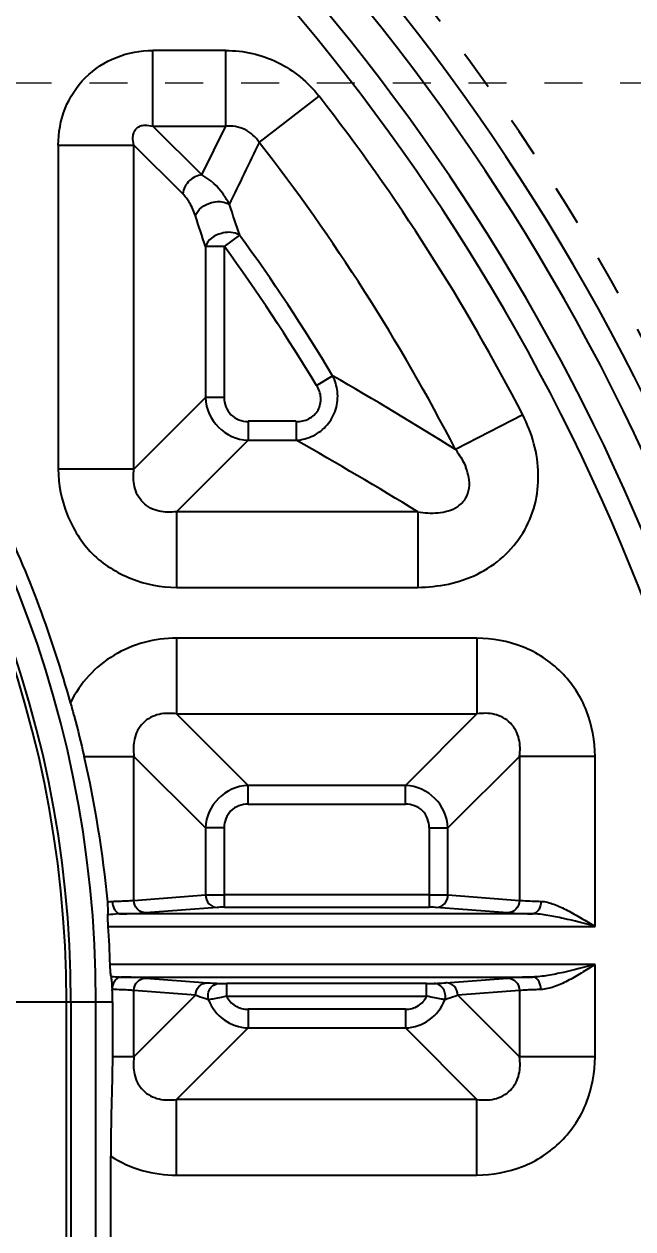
# Model space of a CAD drawing. Header units: millimetres. Extents: x 3054 to 4939, y -1170 to 130.
# Drawn here: x 3480.13 to 3504.6, y -216.24 to -167.83 of the extents above; entities that cross this region are included whole.
import ezdxf

# ---------------------------------------------------------------- set-up
doc = ezdxf.new("R2010")
doc.units = ezdxf.units.MM
doc.header["$LTSCALE"] = 16.335
doc.header["$PDMODE"] = 3
doc.header["$PDSIZE"] = 0.3125
doc.linetypes.add('HIDDEN', pattern=[0.2, 0.1, -0.1])
doc.layers.get('0').update_dxf_attribs({"linetype": 'CONTINUOUS'})
doc.layers.get('Defpoints').update_dxf_attribs({"linetype": 'CONTINUOUS'})
doc.layers.add('21', color=7, linetype='CONTINUOUS')
doc.layers.add('cool', color=153, linetype='HIDDEN', lineweight=9)
doc.styles.get("Standard").update_dxf_attribs({"font": 'txt', "width": 0.8})
doc.dimstyles.get("Standard").update_dxf_attribs({"dimtxt": 0.15625, "dimasz": 0.1875, "dimexe": 0.125, "dimexo": 0.0625, "dimtad": 0, "dimtih": 1, "dimtoh": 1, "dimdsep": 46, "dimtxsty": 'Standard', "dimcen": 0.09, "dimadec": 0, "dimazin": 0, "dimtp": 0.01, "dimtm": 0.01, "dimtfac": 1, "dimtofl": 0, "dimtmove": 0, "dimatfit": 3, "dimfxl": 0, "dimtolj": 1, "dimarcsym": 0})

# ---------------------------------------------------------------- blocks, each defined once
blk = doc.blocks.new('*D86')
at = {"color": 4, "lineweight": -2}
blk.add_line((3527.113, -219.255), (3527.113, -60.351), dxfattribs=at)
at = {"layer": 'Defpoints', "color": 0}
for p in [(3527.113, -60.351), (3527.113, -219.255), (3421.161, -226.18)]:
    blk.add_point(p, dxfattribs=at)
at = {"color": 6, "insert": (3527.113, -51.351), "char_height": 5, "attachment_point": 5, "rotation": 90}
blk.add_mtext('\\A1;105.95', dxfattribs=at)
blk = doc.blocks.new('*D87')
at = {"color": 4, "lineweight": -2}
blk.add_line((3549.662, -116.98), (3549.662, -60.351), dxfattribs=at)
at = {"layer": 'Defpoints', "color": 0}
for p in [(3549.662, -60.351), (3549.662, -116.98), (3421.161, -226.18)]:
    blk.add_point(p, dxfattribs=at)
at = {"color": 6, "insert": (3549.662, -51.351), "char_height": 5, "attachment_point": 5, "rotation": 90}
blk.add_mtext('\\A1;128.50', dxfattribs=at)
blk = doc.blocks.new('*D88')
at = {"color": 4, "lineweight": -2}
blk.add_line((3553.176, -108.18), (3587.767, -108.18), dxfattribs=at)
at = {"layer": 'Defpoints', "color": 0}
for p in [(3553.176, -108.18), (3587.767, -108.18), (3421.161, -226.18)]:
    blk.add_point(p, dxfattribs=at)
at = {"color": 6, "insert": (3595.767, -108.18), "char_height": 5, "attachment_point": 5}
blk.add_mtext('\\A1;118.00', dxfattribs=at)
blk = doc.blocks.new('*D89')
at = {"color": 4, "lineweight": -2}
blk.add_line((3575.76, -166.18), (3587.767, -166.18), dxfattribs=at)
at = {"layer": 'Defpoints', "color": 0}
for p in [(3575.76, -166.18), (3587.767, -166.18), (3421.161, -226.18)]:
    blk.add_point(p, dxfattribs=at)
at = {"color": 6, "insert": (3594.767, -166.18), "char_height": 5, "attachment_point": 5}
blk.add_mtext('\\A1;60.00', dxfattribs=at)

msp = doc.modelspace()

# ---------------------------------------------------------------- linework, layer by layer
at = {"layer": '21', "color": 7, "linetype": 'Continuous'}
for p, q in [((3485.303, -171.927), (3485.303, -168.886)), ((3488.232, -168.886), (3485.303, -168.886)), ((3488.232, -171.927), (3488.232, -168.886)), ((3489.581, -172.587), (3491.981, -170.719)), ((3485.303, -171.927), (3488.232, -171.927)), ((3485.303, -171.927), (3487.265, -173.889)), ((3487.265, -173.889), (3488.232, -171.927)), ((3481.502, -172.687), (3481.502, -185.71)), ((3481.502, -172.687), (3484.543, -172.687)), ((3484.543, -185.71), (3484.543, -172.687)), ((3486.505, -174.649), (3484.543, -172.687)), ((3488.176, -176.76), (3488.791, -176.312)), ((3487.416, -176.762), (3487.416, -182.837)), ((3488.176, -182.837), (3488.176, -176.76)), ((3491.876, -182.348), (3492.528, -181.957)), ((3484.543, -185.71), (3487.416, -182.837)), ((3488.176, -182.837), (3487.416, -182.837)), ((3489.126, -183.787), (3489.126, -184.547)), ((3491.062, -183.787), (3489.126, -183.787)), ((3491.062, -183.787), (3491.062, -184.547)), ((3500.172, -183.532), (3497.47, -184.926)), ((3489.126, -184.547), (3486.253, -187.42)), ((3489.126, -184.547), (3491.062, -184.547)), ((3484.543, -185.71), (3481.502, -185.71)), ((3486.253, -187.42), (3486.253, -190.461)), ((3495.949, -187.42), (3486.253, -187.42)), ((3495.949, -187.42), (3495.949, -190.461)), ((3486.253, -190.461), (3495.949, -190.461)), ((3486.253, -192.504), (3486.253, -195.545)), ((3498.326, -192.504), (3486.253, -192.504)), ((3498.326, -192.504), (3498.326, -195.545)), ((3486.253, -195.545), (3498.326, -195.545)), ((3486.253, -195.545), (3489.126, -198.418)), ((3495.453, -198.418), (3498.326, -195.545)), ((3482.54, -197.255), (3484.543, -197.255)), ((3484.543, -203.037), (3484.543, -197.255)), ((3487.416, -200.128), (3484.543, -197.255)), ((3500.036, -197.255), (3497.163, -200.128)), ((3500.036, -197.255), (3500.036, -203.037)), ((3503.077, -197.255), (3500.036, -197.255)), ((3503.077, -204.082), (3503.077, -197.255)), ((3489.126, -199.178), (3489.126, -198.418)), ((3495.453, -198.418), (3489.126, -198.418)), ((3495.453, -199.178), (3495.453, -198.418)), ((3489.126, -199.178), (3495.453, -199.178)), ((3487.416, -200.128), (3487.416, -202.819)), ((3488.176, -200.128), (3487.416, -200.128)), ((3488.176, -203.316), (3488.176, -200.128)), ((3496.403, -200.128), (3496.403, -203.316)), ((3496.403, -200.128), (3497.163, -200.128)), ((3497.163, -202.819), (3497.163, -200.128)), ((3484.543, -203.037), (3487.416, -202.819)), ((3496.403, -202.814), (3488.176, -202.814)), ((3497.163, -202.819), (3500.036, -203.037)), ((3487.891, -203.321), (3485.018, -203.54)), ((3488.176, -203.316), (3496.403, -203.316)), ((3499.561, -203.54), (3496.688, -203.321)), ((3500.563, -203.58), (3484.016, -203.58)), ((3483.508, -204.082), (3503.077, -204.082)), ((3503.077, -205.616), (3483.584, -205.616)), ((3503.077, -209.327), (3503.077, -205.616)), ((3484.016, -206.118), (3500.563, -206.118)), ((3485.018, -206.158), (3487.496, -206.346)), ((3497.082, -206.346), (3499.561, -206.158)), ((3484.543, -209.327), (3484.543, -206.66)), ((3487.021, -206.849), (3484.543, -206.66)), ((3488.273, -206.884), (3488.273, -206.382)), ((3496.306, -206.382), (3488.273, -206.382)), ((3496.306, -206.884), (3496.306, -206.382)), ((3500.036, -206.66), (3497.558, -206.849)), ((3500.036, -206.66), (3500.036, -209.327)), ((3471.479, -207.11), (3483.676, -207.11)), ((3481.831, -235.25), (3481.831, -207.11)), ((3482.009, -207.11), (3482.009, -235.25)), ((3483.014, -235.25), (3483.014, -207.11)), ((3483.676, -207.11), (3483.676, -209.327)), ((3484.543, -209.327), (3487.021, -206.849)), ((3488.259, -206.884), (3496.32, -206.884)), ((3497.558, -206.849), (3500.036, -209.327)), ((3489.126, -207.404), (3489.126, -208.165)), ((3495.453, -207.404), (3489.126, -207.404)), ((3495.453, -207.404), (3495.453, -208.165)), ((3489.126, -208.165), (3486.253, -211.038)), ((3489.126, -208.165), (3495.453, -208.165)), ((3498.326, -211.038), (3495.453, -208.165)), ((3484.543, -209.327), (3483.676, -209.327)), ((3503.077, -209.327), (3500.036, -209.327)), ((3486.253, -214.078), (3486.253, -211.038)), ((3498.326, -211.038), (3486.253, -211.038)), ((3498.326, -214.078), (3498.326, -211.038)), ((3483.609, -217.169), (3483.609, -213.317)), ((3486.253, -214.078), (3498.326, -214.078))]:
    msp.add_line(p, q, dxfattribs=at)
for centre, radius, start, end in [((3421.135, -221.18), 102.057, 14.96291, 151.82661), ((3421.135, -221.18), 101.558, 14.96291, 151.63947), ((3421.135, -221.18), 100.92, 15.05965, 151.44394), ((3421.135, -221.18), 100.421, 15.05965, 151.60566), ((3427.165, -221.18), 86.815, 1.1311, 88.87139), ((3427.165, -221.18), 85.811, 1.129, 88.87112), ((3427.165, -221.18), 84.503, 2.75434, 87.24672), ((3427.165, -221.18), 83.513, 2.75328, 87.24672), ((3421.135, -221.18), 100.256, 318.50266, 41.49734), ((3421.135, -221.18), 102.168, 22.63704, 39.07755), ((3438.22, -207.11), 44.794, 0, 90), ((3438.22, -207.11), 43.789, 0, 90), ((3438.22, -207.11), 43.61, 0, 90), ((3427.165, -221.18), 82.142, 27.2792, 37.90223), ((3159.903, -14.981), 365.414, 334.01588, 334.44949), ((3427.165, -221.18), 79.102, 27.27922, 37.90225), ((3336.891, -226.247), 159.897, 18.19744, 18.66392), ((3383.129, -210.424), 109.585, 17.88938, 18.56479), ((3427.165, -221.18), 76.229, 30.96751, 36.05745), ((3427.165, -221.18), 75.468, 30.96749, 36.05745), ((3402.018, -338.181), 180.55, 58.08415, 59.91361), ((3489.208, -182.755), 1.793, 182.5939, 267.4064), ((3405.178, -336.243), 174.321, 58.61976, 60.48323), ((3438.22, -207.11), 45.389, 15.351, 25.6345), ((3438.292, -207.412), 45.399, 5.45, 12.928), ((3489.208, -200.209), 1.793, 92.5943, 177.4063), ((3495.371, -200.209), 1.794, 2.5951, 87.4056), ((3438.22, -207.11), 45.389, 1.8869, 3.8252), ((3441.491, -207.11), 42.184, 359.9999, 0.6654), ((3489.202, -206.378), 1.788, 201.4754, 267.5606), ((3495.376, -206.378), 1.788, 272.4428, 338.5203)]:
    msp.add_arc(centre, radius, start, end, dxfattribs=at)
at = {"layer": '21', "color": 8, "linetype": 'HIDDEN'}
msp.add_arc((3427.165, -221.18), 87.821, 218.45894, 155.70987, dxfattribs=at)
at = {"layer": '21', "color": 7, "linetype": 'Continuous'}
for points, knots in [([(3481.502, -172.687), (3481.502, -172.19), (3481.683, -171.185), (3482.517, -169.901), (3483.802, -169.067), (3484.806, -168.886), (3485.303, -168.886)], [0, 0, 0, 0, 0.250179, 0.500038, 0.749877, 1, 1, 1, 1]), ([(3488.232, -168.886), (3488.591, -168.886), (3489.313, -168.965), (3490.672, -169.446), (3491.542, -170.155), (3491.981, -170.719)], [0, 0, 0, 0, 0.250634, 0.501352, 1, 1, 1, 1]), ([(3484.543, -172.687), (3484.514, -172.583), (3484.487, -172.413), (3484.527, -172.18), (3484.629, -172.013), (3484.796, -171.909), (3485.029, -171.871), (3485.199, -171.898), (3485.303, -171.927)], [0, 0, 0, 0, 0.232798, 0.361263, 0.500162, 0.639517, 0.767619, 1, 1, 1, 1]), ([(3489.581, -172.587), (3489.439, -172.368), (3489.036, -171.992), (3488.491, -171.905), (3488.232, -171.927)], [0, 0, 0, 0, 0.500007, 1, 1, 1, 1]), ([(3487.265, -173.889), (3487.088, -173.908), (3486.719, -174.079), (3486.526, -174.449), (3486.505, -174.649)], [0, 0, 0, 0, 0.469487, 1, 1, 1, 1]), ([(3488.379, -175.077), (3488.31, -174.936), (3488.03, -174.465), (3487.613, -174.067), (3487.265, -173.889)], [0, 0, 0, 0, 0.286388, 1, 1, 1, 1]), ([(3487.012, -175.535), (3486.949, -175.351), (3486.818, -175.031), (3486.608, -174.756), (3486.505, -174.649)], [0, 0, 0, 0, 0.566477, 1, 1, 1, 1]), ([(3487.012, -175.535), (3487.096, -175.268), (3487.483, -175.01), (3487.855, -174.958), (3487.954, -174.958)], [0, 0, 0, 0, 0.737791, 1, 1, 1, 1]), ([(3487.954, -174.958), (3487.994, -174.958), (3488.142, -174.967), (3488.291, -175.014), (3488.379, -175.077)], [0, 0, 0, 0, 0.266995, 1, 1, 1, 1]), ([(3488.361, -176.191), (3488.258, -176.191), (3487.887, -176.244), (3487.5, -176.498), (3487.416, -176.761)], [0, 0, 0, 0, 0.271154, 1, 1, 1, 1]), ([(3488.791, -176.312), (3488.763, -176.292), (3488.632, -176.217), (3488.477, -176.191), (3488.361, -176.191)], [0, 0, 0, 0, 0.227735, 1, 1, 1, 1]), ([(3488.176, -176.76), (3488.094, -176.76), (3487.841, -176.76), (3487.587, -176.76), (3487.416, -176.761)], [0, 0, 0, 0, 0.322286, 1, 1, 1, 1]), ([(3491.062, -183.802), (3491.237, -183.802), (3491.589, -183.731), (3491.991, -183.363), (3492.1, -182.829), (3491.98, -182.49), (3491.89, -182.34)], [0, 0, 0, 0, 0.254101, 0.500003, 0.745912, 1, 1, 1, 1]), ([(3488.165, -182.837), (3488.165, -183.083), (3488.359, -183.604), (3488.88, -183.798), (3489.126, -183.798)], [0, 0, 0, 0, 0.499994, 1, 1, 1, 1]), ([(3491.061, -184.547), (3491.296, -184.532), (3491.767, -184.409), (3492.346, -183.962), (3492.7, -183.321), (3492.746, -182.831), (3492.72, -182.595)], [0, 0, 0, 0, 0.247988, 0.498311, 0.749815, 1, 1, 1, 1]), ([(3495.949, -190.461), (3496.362, -190.45), (3497.189, -190.375), (3498.375, -189.975), (3499.414, -189.273), (3500.22, -188.312), (3500.711, -187.156), (3500.848, -185.91), (3500.663, -184.674), (3500.357, -183.901), (3500.172, -183.532)], [0, 0, 0, 0, 0.125084, 0.250028, 0.375072, 0.500091, 0.62506, 0.750052, 0.875023, 1, 1, 1, 1]), ([(3497.47, -184.926), (3497.511, -184.98), (3497.672, -185.205), (3497.808, -185.449), (3497.886, -185.641)], [0, 0, 0, 0, 0.248041, 1, 1, 1, 1]), ([(3481.502, -185.71), (3481.502, -186.329), (3481.694, -187.271), (3482.258, -188.383), (3483.03, -189.371), (3484.389, -190.21), (3485.634, -190.461), (3486.253, -190.461)], [0, 0, 0, 0, 0.249656, 0.375223, 0.500702, 0.750424, 1, 1, 1, 1]), ([(3486.253, -187.42), (3486.022, -187.453), (3485.656, -187.452), (3485.2, -187.287), (3484.897, -187.064), (3484.675, -186.761), (3484.511, -186.306), (3484.509, -185.94), (3484.543, -185.71)], [0, 0, 0, 0, 0.243645, 0.370969, 0.500264, 0.629999, 0.756756, 1, 1, 1, 1]), ([(3495.95, -187.42), (3496.216, -187.466), (3496.629, -187.499), (3497.176, -187.405), (3497.575, -187.228), (3497.896, -186.908), (3498.042, -186.479), (3498.021, -186.042), (3497.937, -185.77), (3497.886, -185.641)], [0, 0, 0, 0, 0.238452, 0.361357, 0.488195, 0.619078, 0.750076, 0.876981, 1, 1, 1, 1]), ([(3486.253, -192.504), (3485.816, -192.508), (3484.938, -192.615), (3483.715, -193.133), (3482.681, -193.967), (3482.183, -194.703), (3481.99, -195.094)], [0, 0, 0, 0, 0.250056, 0.500059, 0.750033, 1, 1, 1, 1]), ([(3503.077, -197.255), (3503.065, -196.634), (3502.855, -195.378), (3501.806, -193.775), (3500.202, -192.727), (3498.946, -192.514), (3498.326, -192.504)], [0, 0, 0, 0, 0.250129, 0.500013, 0.749892, 1, 1, 1, 1]), ([(3481.99, -195.095), (3482.039, -195.274), (3482.233, -195.991), (3482.416, -196.711), (3482.54, -197.254)], [0, 0, 0, 0, 0.250697, 1, 1, 1, 1]), ([(3486.253, -195.545), (3486.022, -195.511), (3485.655, -195.512), (3485.199, -195.676), (3484.895, -195.897), (3484.674, -196.201), (3484.511, -196.657), (3484.509, -197.024), (3484.543, -197.255)], [0, 0, 0, 0, 0.243803, 0.370664, 0.499992, 0.629321, 0.7562, 1, 1, 1, 1]), ([(3500.036, -197.255), (3500.07, -197.024), (3500.068, -196.657), (3499.905, -196.201), (3499.684, -195.897), (3499.38, -195.676), (3498.924, -195.512), (3498.557, -195.511), (3498.326, -195.545)], [0, 0, 0, 0, 0.243803, 0.370664, 0.499992, 0.629321, 0.7562, 1, 1, 1, 1]), ([(3489.126, -199.167), (3488.88, -199.167), (3488.359, -199.361), (3488.165, -199.882), (3488.165, -200.128)], [0, 0, 0, 0, 0.499994, 1, 1, 1, 1]), ([(3496.414, -200.128), (3496.414, -199.882), (3496.22, -199.36), (3495.699, -199.167), (3495.453, -199.167)], [0, 0, 0, 0, 0.499994, 1, 1, 1, 1]), ([(3487.416, -202.819), (3487.514, -202.814), (3487.767, -202.813), (3488.02, -202.812), (3488.176, -202.814)], [0, 0, 0, 0, 0.385819, 1, 1, 1, 1]), ([(3487.416, -202.819), (3487.417, -202.946), (3487.513, -203.205), (3487.769, -203.32), (3487.891, -203.321)], [0, 0, 0, 0, 0.509711, 1, 1, 1, 1]), ([(3496.403, -202.814), (3496.558, -202.812), (3496.812, -202.813), (3497.065, -202.814), (3497.163, -202.819)], [0, 0, 0, 0, 0.614162, 1, 1, 1, 1]), ([(3496.688, -203.321), (3496.81, -203.32), (3497.066, -203.205), (3497.162, -202.946), (3497.163, -202.819)], [0, 0, 0, 0, 0.490256, 1, 1, 1, 1]), ([(3483.498, -203.626), (3483.504, -203.558), (3483.506, -203.382), (3483.496, -203.206), (3483.486, -203.1)], [0, 0, 0, 0, 0.391794, 1, 1, 1, 1]), ([(3483.676, -203.077), (3483.769, -203.075), (3484.058, -203.065), (3484.347, -203.055), (3484.543, -203.037)], [0, 0, 0, 0, 0.319469, 1, 1, 1, 1]), ([(3483.676, -203.077), (3483.677, -203.145), (3483.695, -203.269), (3483.767, -203.428), (3483.873, -203.543), (3483.969, -203.578), (3484.016, -203.58)], [0, 0, 0, 0, 0.306267, 0.561538, 0.784489, 1, 1, 1, 1]), ([(3485.018, -203.54), (3484.896, -203.539), (3484.64, -203.424), (3484.544, -203.164), (3484.543, -203.037)], [0, 0, 0, 0, 0.490268, 1, 1, 1, 1]), ([(3488.176, -203.316), (3488.146, -203.316), (3488.051, -203.317), (3487.955, -203.316), (3487.891, -203.321)], [0, 0, 0, 0, 0.322088, 1, 1, 1, 1]), ([(3496.688, -203.321), (3496.673, -203.32), (3496.578, -203.317), (3496.483, -203.316), (3496.403, -203.316)], [0, 0, 0, 0, 0.155113, 1, 1, 1, 1]), ([(3500.036, -203.037), (3500.035, -203.164), (3499.939, -203.424), (3499.683, -203.539), (3499.561, -203.54)], [0, 0, 0, 0, 0.509731, 1, 1, 1, 1]), ([(3500.036, -203.037), (3500.087, -203.042), (3500.376, -203.062), (3500.665, -203.071), (3500.903, -203.077)], [0, 0, 0, 0, 0.177155, 1, 1, 1, 1]), ([(3500.902, -203.077), (3500.902, -203.145), (3500.883, -203.269), (3500.812, -203.428), (3500.706, -203.543), (3500.61, -203.578), (3500.563, -203.58)], [0, 0, 0, 0, 0.305938, 0.560937, 0.784377, 1, 1, 1, 1]), ([(3500.902, -203.077), (3501.079, -203.082), (3501.447, -203.19), (3501.976, -203.441), (3502.523, -203.749), (3502.891, -203.97), (3503.077, -204.082)], [0, 0, 0, 0, 0.219135, 0.466725, 0.72998, 1, 1, 1, 1]), ([(3483.508, -204.082), (3483.502, -203.992), (3483.495, -203.84), (3483.492, -203.688), (3483.498, -203.626)], [0, 0, 0, 0, 0.59305, 1, 1, 1, 1]), ([(3484.016, -203.58), (3483.974, -203.58), (3483.801, -203.587), (3483.628, -203.607), (3483.498, -203.626)], [0, 0, 0, 0, 0.240898, 1, 1, 1, 1]), ([(3484.016, -203.58), (3484.123, -203.577), (3484.457, -203.568), (3484.791, -203.557), (3485.018, -203.54)], [0, 0, 0, 0, 0.319272, 1, 1, 1, 1]), ([(3499.561, -203.54), (3499.62, -203.544), (3499.953, -203.564), (3500.288, -203.573), (3500.563, -203.58)], [0, 0, 0, 0, 0.176844, 1, 1, 1, 1]), ([(3503.077, -204.082), (3502.654, -203.973), (3502.024, -203.807), (3501.186, -203.635), (3500.768, -203.582), (3500.563, -203.58)], [0, 0, 0, 0, 0.510246, 0.759828, 1, 1, 1, 1]), ([(3483.624, -206.088), (3483.609, -206.028), (3483.597, -205.87), (3483.588, -205.712), (3483.584, -205.616)], [0, 0, 0, 0, 0.389988, 1, 1, 1, 1]), ([(3503.077, -205.616), (3502.654, -205.725), (3502.024, -205.891), (3501.186, -206.063), (3500.768, -206.115), (3500.563, -206.118)], [0, 0, 0, 0, 0.510246, 0.759828, 1, 1, 1, 1]), ([(3503.077, -205.616), (3502.893, -205.731), (3502.527, -205.957), (3501.985, -206.277), (3501.45, -206.528), (3501.078, -206.607), (3500.902, -206.62)], [0, 0, 0, 0, 0.269743, 0.533937, 0.781482, 1, 1, 1, 1]), ([(3483.673, -206.62), (3483.671, -206.508), (3483.661, -206.33), (3483.639, -206.152), (3483.624, -206.088)], [0, 0, 0, 0, 0.631697, 1, 1, 1, 1]), ([(3483.624, -206.088), (3483.657, -206.093), (3483.787, -206.108), (3483.919, -206.117), (3484.016, -206.118)], [0, 0, 0, 0, 0.257017, 1, 1, 1, 1]), ([(3483.673, -206.622), (3483.674, -206.558), (3483.692, -206.434), (3483.763, -206.27), (3483.874, -206.153), (3483.971, -206.119), (3484.016, -206.118)], [0, 0, 0, 0, 0.290076, 0.559807, 0.794813, 1, 1, 1, 1]), ([(3485.018, -206.158), (3484.959, -206.153), (3484.625, -206.134), (3484.291, -206.124), (3484.016, -206.118)], [0, 0, 0, 0, 0.17685, 1, 1, 1, 1]), ([(3484.543, -206.66), (3484.544, -206.533), (3484.64, -206.274), (3484.896, -206.159), (3485.018, -206.158)], [0, 0, 0, 0, 0.50973, 1, 1, 1, 1]), ([(3500.563, -206.118), (3500.456, -206.12), (3500.122, -206.13), (3499.788, -206.141), (3499.561, -206.158)], [0, 0, 0, 0, 0.319271, 1, 1, 1, 1]), ([(3499.561, -206.158), (3499.683, -206.159), (3499.939, -206.274), (3500.035, -206.533), (3500.036, -206.66)], [0, 0, 0, 0, 0.490268, 1, 1, 1, 1]), ([(3500.903, -206.62), (3500.902, -206.556), (3500.884, -206.433), (3500.813, -206.27), (3500.704, -206.153), (3500.608, -206.119), (3500.563, -206.118)], [0, 0, 0, 0, 0.290792, 0.56099, 0.795789, 1, 1, 1, 1]), ([(3484.543, -206.66), (3484.492, -206.656), (3484.202, -206.636), (3483.912, -206.627), (3483.673, -206.62)], [0, 0, 0, 0, 0.177053, 1, 1, 1, 1]), ([(3487.021, -206.849), (3487.022, -206.726), (3487.095, -206.534), (3487.299, -206.379), (3487.429, -206.347), (3487.496, -206.346)], [0, 0, 0, 0, 0.486588, 0.733547, 1, 1, 1, 1]), ([(3487.496, -206.346), (3487.532, -206.349), (3487.69, -206.361), (3487.849, -206.37), (3487.972, -206.377)], [0, 0, 0, 0, 0.224687, 1, 1, 1, 1]), ([(3487.538, -207.033), (3487.516, -206.953), (3487.509, -206.793), (3487.593, -206.58), (3487.75, -206.422), (3487.897, -206.378), (3487.972, -206.377)], [0, 0, 0, 0, 0.275777, 0.516408, 0.748088, 1, 1, 1, 1]), ([(3487.972, -206.377), (3487.989, -206.378), (3488.089, -206.381), (3488.189, -206.382), (3488.273, -206.382)], [0, 0, 0, 0, 0.167963, 1, 1, 1, 1]), ([(3496.306, -206.382), (3496.337, -206.382), (3496.437, -206.381), (3496.537, -206.381), (3496.607, -206.377)], [0, 0, 0, 0, 0.303818, 1, 1, 1, 1]), ([(3496.607, -206.377), (3496.651, -206.375), (3496.809, -206.366), (3496.968, -206.355), (3497.082, -206.346)], [0, 0, 0, 0, 0.275607, 1, 1, 1, 1]), ([(3497.041, -207.033), (3497.061, -206.959), (3497.07, -206.804), (3496.992, -206.586), (3496.83, -206.422), (3496.679, -206.378), (3496.607, -206.377)], [0, 0, 0, 0, 0.256732, 0.500432, 0.757182, 1, 1, 1, 1]), ([(3497.558, -206.849), (3497.557, -206.726), (3497.484, -206.534), (3497.28, -206.379), (3497.149, -206.347), (3497.082, -206.346)], [0, 0, 0, 0, 0.486584, 0.733546, 1, 1, 1, 1]), ([(3500.902, -206.62), (3500.81, -206.623), (3500.521, -206.632), (3500.232, -206.643), (3500.036, -206.66)], [0, 0, 0, 0, 0.319494, 1, 1, 1, 1]), ([(3487.538, -207.033), (3487.489, -207.018), (3487.315, -206.964), (3487.142, -206.901), (3487.021, -206.849)], [0, 0, 0, 0, 0.278727, 1, 1, 1, 1]), ([(3488.262, -206.887), (3488.191, -206.905), (3488.025, -206.946), (3487.785, -206.99), (3487.616, -207.02), (3487.543, -207.031)], [0, 0, 0, 0, 0.299105, 0.69704, 1, 1, 1, 1]), ([(3488.26, -206.884), (3488.335, -207.042), (3488.586, -207.323), (3488.949, -207.416), (3489.126, -207.416)], [0, 0, 0, 0, 0.497429, 1, 1, 1, 1]), ([(3495.453, -207.416), (3495.63, -207.416), (3495.992, -207.323), (3496.243, -207.042), (3496.319, -206.884)], [0, 0, 0, 0, 0.502571, 1, 1, 1, 1]), ([(3497.036, -207.031), (3496.991, -207.024), (3496.856, -207.001), (3496.615, -206.96), (3496.421, -206.914), (3496.317, -206.887)], [0, 0, 0, 0, 0.188331, 0.56011, 1, 1, 1, 1]), ([(3497.558, -206.849), (3497.52, -206.865), (3497.351, -206.934), (3497.177, -206.992), (3497.041, -207.033)], [0, 0, 0, 0, 0.221664, 1, 1, 1, 1]), ([(3483.676, -209.327), (3483.676, -209.989), (3483.634, -211.318), (3483.609, -212.649), (3483.609, -213.317)], [0, 0, 0, 0, 0.497313, 1, 1, 1, 1]), ([(3484.543, -209.327), (3484.509, -209.559), (3484.511, -209.925), (3484.674, -210.381), (3484.895, -210.685), (3485.199, -210.906), (3485.655, -211.07), (3486.022, -211.071), (3486.253, -211.038)], [0, 0, 0, 0, 0.243803, 0.370664, 0.499992, 0.629321, 0.7562, 1, 1, 1, 1]), ([(3498.326, -211.038), (3498.557, -211.071), (3498.924, -211.07), (3499.38, -210.906), (3499.684, -210.685), (3499.905, -210.381), (3500.068, -209.925), (3500.07, -209.559), (3500.036, -209.327)], [0, 0, 0, 0, 0.243803, 0.370664, 0.499992, 0.629321, 0.7562, 1, 1, 1, 1]), ([(3498.326, -214.078), (3498.946, -214.067), (3500.202, -213.856), (3501.806, -212.807), (3502.853, -211.203), (3503.066, -209.948), (3503.077, -209.327)], [0, 0, 0, 0, 0.250129, 0.500013, 0.749892, 1, 1, 1, 1]), ([(3483.609, -213.317), (3483.998, -213.569), (3484.859, -213.953), (3485.79, -214.078), (3486.253, -214.078)], [0, 0, 0, 0, 0.499884, 1, 1, 1, 1])]:
    msp.add_open_spline(points, degree=3, knots=knots, dxfattribs=at)
for points in [[(3492.72, -182.595), (3492.696, -182.374), (3492.629, -182.155), (3492.528, -181.957)], [(3483.486, -203.1), (3483.549, -203.088), (3483.612, -203.079), (3483.677, -203.077)]]:
    msp.add_open_spline(points, degree=3, dxfattribs=at)
at = {"layer": 'cool', "ltscale": 0.932966}
msp.add_line((3275.491, -170.18), (3566.831, -170.18), dxfattribs=at)

# ---------------------------------------------------------------- dimensions: what is measured, and where the dimension line sits
for feature_location, offset, dtype, picture, middle in [((3527.113, -219.255), (0, 158.904), 1, '*D86', (3527.113, -51.351)), ((3549.662, -116.98), (0, 56.63), 1, '*D87', (3549.662, -51.351)), ((3553.176, -108.18), (34.59, 0), 0, '*D88', (3595.767, -108.18)), ((3575.76, -166.18), (12.007, 0), 0, '*D89', (3594.767, -166.18))]:
    dim = msp.add_ordinate_dim(feature_location=feature_location, offset=offset, dtype=dtype, origin=(3421.161, -226.18), dimstyle='Standard', override={"dimtxt": 5, "dimasz": 5, "dimexe": 0, "dimexo": 0, "dimgap": 0, "dimtih": 0, "dimtoh": 0, "dimzin": 0, "dimcen": 0, "dimclrd": 4, "dimclre": 4, "dimclrt": 6, "dimadec": 2, "dimtp": 0, "dimtm": 0, "dimtzin": 0})
    dim.commit()
    dim.dimension.update_dxf_attribs({"geometry": picture, "text_midpoint": middle})

doc.saveas('drawing.dxf')
